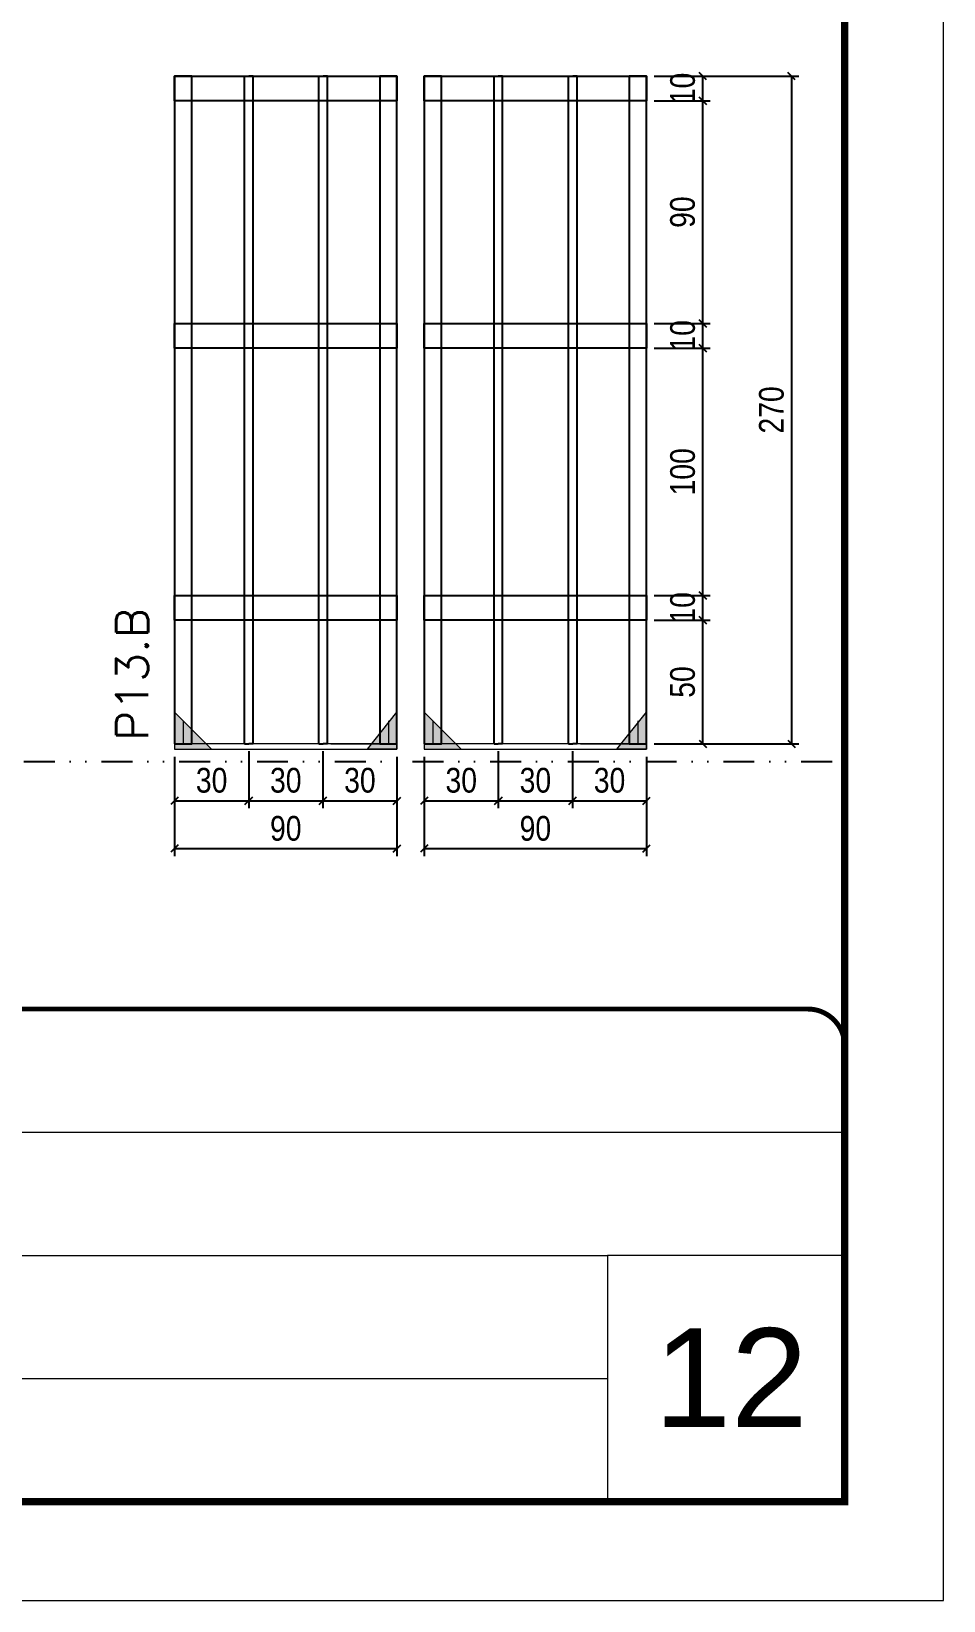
# Model space of a CAD drawing. Extents: x 14400 to 27878, y -21631 to 6985.
# Drawn here: x 20298 to 20667, y 3638 to 4272 of the extents above; entities that cross this region are included whole.
import ezdxf

# ---------------------------------------------------------------- set-up
doc = ezdxf.new("R2010")
doc.units = 0
for name, pattern in [('CONTINUO', [0]), ('DASHED', [0.75, 0.5, -0.25]), ('DIVIDE2', [0.625, 0.25, -0.125, 0, -0.125, 0, -0.125]), ('HIDDEN', [0.375, 0.25, -0.125])]:
    doc.linetypes.add(name, pattern=pattern)
for name, color, linetype, lineweight in [('CARIMBO', 255, 'Continuous', 9), ('Folhas', 255, 'Continuous', 9), ('Madeira', 126, 'Continuous', 18), ('Sarr 2.2x7', 40, 'Continuous', 9), ('SARRAFO DE PRESSAO', 251, 'DASHED', 9), ('Texto Seção', 7, 'Continuous', 15)]:
    doc.layers.add(name, color=color, linetype=linetype, lineweight=lineweight)
for name, color, linetype in [('COTA', 241, 'Continuous'), ('Nível', 160, 'Continuous'), ('SARR_2.2x10', 60, 'Continuous'), ('SARR_3.5x7', 81, 'Continuous'), ('SARR_7x7', 40, 'Continuous')]:
    doc.layers.add(name, color=color, linetype=linetype)
doc.styles.add('ARIAL', font='arial.ttf')
doc.styles.add('COTA TECNICA', font='techl___.ttf', dxfattribs={"height": 10})
doc.styles.add('REGUA-120', font='ROMANS.shx', dxfattribs={"height": 15})
doc.dimstyles.new('PAINEL', dxfattribs={"dimtxt": 10, "dimasz": 3, "dimexe": 3, "dimexo": 3, "dimgap": 3, "dimtad": 1, "dimdec": 1, "dimzin": 12, "dimdsep": 46, "dimtxsty": 'COTA TECNICA', "dimblk1": 'OBLIQUE', "dimblk2": 'OBLIQUE', "dimsah": 1, "dimcen": 0.9, "dimclrd": 4, "dimclre": 4, "dimclrt": 240, "dimadec": 1, "dimazin": 3, "dimtfac": 1, "dimtdec": 1, "dimtmove": 0, "dimatfit": 3, "dimfxl": 1, "dimtolj": 1, "dimtzin": 12, "dimarcsym": 0})

# ---------------------------------------------------------------- blocks, each defined once
blk = doc.blocks.new('9999999999')
at = {"color": 30, "linetype": 'CONTINUO'}
for p, q in [((98564.56, 34379.64), (99583.98, 34379.64)), ((98564.56, 34329.83), (99487.98, 34329.83)), ((99583.98, 34329.83), (99487.98, 34329.83)), ((99487.98, 34329.83), (99487.98, 34230.21)), ((98564.56, 34280.02), (99487.98, 34280.02))]:
    blk.add_line(p, q, dxfattribs=at)
at = {"color": 30, "linetype": 'CONTINUO', "const_width": 2}
blk.add_lwpolyline([(99583.98, 34230.21), (99583.98, 34414.45, 0.414214), (99568.98, 34429.45), (98228.98, 34429.45, 0.414214), (98213.98, 34414.45), (98213.98, 34245.21, 0.414214), (98228.98, 34230.21), (99583.98, 34230.21)], format="xyb", dxfattribs=at)
at = {"layer": 'Folhas'}
blk.add_lwpolyline([(98138.98, 34190.21), (99623.98, 34190.21), (99623.98, 35240.21), (98138.98, 35240.21)], close=True, dxfattribs=at)
at = {"layer": 'Folhas', "color": 30, "const_width": 3}
blk.add_lwpolyline([(98213.98, 34230.21), (99583.98, 34230.21), (99583.98, 35200.21), (98213.98, 35200.21)], close=True, dxfattribs=at)
blk = doc.blocks.new('_Oblique')
at = {"color": 0, "linetype": 'ByBlock', "lineweight": -2}
blk.add_line((-0.5, -0.5), (0.5, 0.5), dxfattribs=at)
blk = doc.blocks.new('*D6239')
at = {"layer": 'COTA', "color": 4, "lineweight": -2, "transparency": 16777216}
for p, q in [((20486.79, 3981.06), (20486.79, 3958.04)), ((20456.79, 3978.86), (20456.79, 3958.04)), ((20456.79, 3961.04), (20486.79, 3961.04))]:
    blk.add_line(p, q, dxfattribs=at)
at = {"layer": 'Defpoints', "color": 0, "transparency": 16777216}
for p in [(20456.79, 3981.86), (20486.79, 3984.06), (20486.79, 3961.04)]:
    blk.add_point(p, dxfattribs=at)
at = {"layer": 'COTA', "color": 4, "lineweight": -2, "transparency": 16777216, "xscale": 3, "yscale": 3, "zscale": 3, "rotation": 180}
blk.add_blockref('_Oblique', (20456.79, 3961.04), dxfattribs=at)
at = {"layer": 'COTA', "color": 4, "lineweight": -2, "transparency": 16777216, "xscale": 3, "yscale": 3, "zscale": 3}
blk.add_blockref('_Oblique', (20486.79, 3961.04), dxfattribs=at)
at = {"layer": 'COTA', "color": 240, "transparency": 16777216, "insert": (20471.79, 3969.26), "char_height": 10, "attachment_point": 5, "style": 'COTA TECNICA'}
blk.add_mtext('\\A1;30', dxfattribs=at)
blk = doc.blocks.new('*D6240')
at = {"layer": 'COTA', "color": 4, "lineweight": -2, "transparency": 16777216}
for p, q in [((20486.79, 3981.06), (20486.79, 3958.04)), ((20516.79, 3981.06), (20516.79, 3958.04)), ((20486.79, 3961.04), (20516.79, 3961.04))]:
    blk.add_line(p, q, dxfattribs=at)
at = {"layer": 'Defpoints', "color": 0, "transparency": 16777216}
for p in [(20486.79, 3984.06), (20516.79, 3984.06), (20516.79, 3961.04)]:
    blk.add_point(p, dxfattribs=at)
at = {"layer": 'COTA', "color": 4, "lineweight": -2, "transparency": 16777216, "xscale": 3, "yscale": 3, "zscale": 3, "rotation": 180}
blk.add_blockref('_Oblique', (20486.79, 3961.04), dxfattribs=at)
at = {"layer": 'COTA', "color": 4, "lineweight": -2, "transparency": 16777216, "xscale": 3, "yscale": 3, "zscale": 3}
blk.add_blockref('_Oblique', (20516.79, 3961.04), dxfattribs=at)
at = {"layer": 'COTA', "color": 240, "transparency": 16777216, "insert": (20501.79, 3969.26), "char_height": 10, "attachment_point": 5, "style": 'COTA TECNICA'}
blk.add_mtext('\\A1;30', dxfattribs=at)
blk = doc.blocks.new('*D6241')
at = {"layer": 'COTA', "color": 4, "lineweight": -2, "transparency": 16777216}
for p, q in [((20516.79, 3981.06), (20516.79, 3958.04)), ((20546.79, 3978.86), (20546.79, 3958.04)), ((20516.79, 3961.04), (20546.79, 3961.04))]:
    blk.add_line(p, q, dxfattribs=at)
at = {"layer": 'Defpoints', "color": 0, "transparency": 16777216}
for p in [(20516.79, 3984.06), (20546.79, 3981.86), (20546.79, 3961.04)]:
    blk.add_point(p, dxfattribs=at)
at = {"layer": 'COTA', "color": 4, "lineweight": -2, "transparency": 16777216, "xscale": 3, "yscale": 3, "zscale": 3, "rotation": 180}
blk.add_blockref('_Oblique', (20516.79, 3961.04), dxfattribs=at)
at = {"layer": 'COTA', "color": 4, "lineweight": -2, "transparency": 16777216, "xscale": 3, "yscale": 3, "zscale": 3}
blk.add_blockref('_Oblique', (20546.79, 3961.04), dxfattribs=at)
at = {"layer": 'COTA', "color": 240, "transparency": 16777216, "insert": (20531.79, 3969.26), "char_height": 10, "attachment_point": 5, "style": 'COTA TECNICA'}
blk.add_mtext('\\A1;30', dxfattribs=at)
blk = doc.blocks.new('*D6242')
at = {"layer": 'COTA', "color": 4, "lineweight": -2, "transparency": 16777216}
for p, q in [((20456.79, 3978.86), (20456.79, 3938.68)), ((20546.79, 3978.86), (20546.79, 3938.68)), ((20456.79, 3941.68), (20546.79, 3941.68))]:
    blk.add_line(p, q, dxfattribs=at)
at = {"layer": 'Defpoints', "color": 0, "transparency": 16777216}
for p in [(20456.79, 3981.86), (20546.79, 3981.86), (20546.79, 3941.68)]:
    blk.add_point(p, dxfattribs=at)
at = {"layer": 'COTA', "color": 4, "lineweight": -2, "transparency": 16777216, "xscale": 3, "yscale": 3, "zscale": 3, "rotation": 180}
blk.add_blockref('_Oblique', (20456.79, 3941.68), dxfattribs=at)
at = {"layer": 'COTA', "color": 4, "lineweight": -2, "transparency": 16777216, "xscale": 3, "yscale": 3, "zscale": 3}
blk.add_blockref('_Oblique', (20546.79, 3941.68), dxfattribs=at)
at = {"layer": 'COTA', "color": 240, "transparency": 16777216, "insert": (20501.79, 3949.81), "char_height": 10, "attachment_point": 5, "style": 'COTA TECNICA'}
blk.add_mtext('\\A1;90', dxfattribs=at)
blk = doc.blocks.new('*D6230')
at = {"layer": 'COTA', "color": 4, "lineweight": -2, "transparency": 16777216}
for p, q in [((20549.79, 4034.06), (20572.49, 4034.06)), ((20569.49, 3984.06), (20569.49, 4034.06)), ((20549.79, 3984.06), (20572.49, 3984.06))]:
    blk.add_line(p, q, dxfattribs=at)
at = {"layer": 'Defpoints', "color": 0, "transparency": 16777216}
for p in [(20546.79, 4034.06), (20569.49, 4034.06), (20546.79, 3984.06)]:
    blk.add_point(p, dxfattribs=at)
at = {"layer": 'COTA', "color": 4, "lineweight": -2, "transparency": 16777216, "xscale": 3, "yscale": 3, "zscale": 3}
for p, rotation in [((20569.49, 4034.06), 90), ((20569.49, 3984.06), 270)]:
    blk.add_blockref('_Oblique', p, dxfattribs=dict(at, rotation=rotation))
at = {"layer": 'COTA', "color": 240, "transparency": 16777216, "insert": (20561.38, 4009.06), "char_height": 10, "attachment_point": 5, "rotation": 90, "style": 'COTA TECNICA'}
blk.add_mtext('\\A1;50', dxfattribs=at)
blk = doc.blocks.new('*D6231')
at = {"layer": 'COTA', "color": 4, "lineweight": -2, "transparency": 16777216}
for p, q in [((20549.79, 4044.06), (20572.49, 4044.06)), ((20569.49, 4034.06), (20569.49, 4044.06)), ((20549.79, 4034.06), (20572.49, 4034.06))]:
    blk.add_line(p, q, dxfattribs=at)
at = {"layer": 'Defpoints', "color": 0, "transparency": 16777216}
for p in [(20546.79, 4044.06), (20569.49, 4044.06), (20546.79, 4034.06)]:
    blk.add_point(p, dxfattribs=at)
at = {"layer": 'COTA', "color": 4, "lineweight": -2, "transparency": 16777216, "xscale": 3, "yscale": 3, "zscale": 3}
for p, rotation in [((20569.49, 4044.06), 90), ((20569.49, 4034.06), 270)]:
    blk.add_blockref('_Oblique', p, dxfattribs=dict(at, rotation=rotation))
at = {"layer": 'COTA', "color": 240, "transparency": 16777216, "insert": (20561.39, 4039.06), "char_height": 10, "attachment_point": 5, "rotation": 90, "style": 'COTA TECNICA'}
blk.add_mtext('\\A1;10', dxfattribs=at)
blk = doc.blocks.new('*D6232')
at = {"layer": 'COTA', "color": 4, "lineweight": -2, "transparency": 16777216}
for p, q in [((20549.79, 4144.06), (20572.49, 4144.06)), ((20569.49, 4044.06), (20569.49, 4144.06)), ((20549.79, 4044.06), (20572.49, 4044.06))]:
    blk.add_line(p, q, dxfattribs=at)
at = {"layer": 'Defpoints', "color": 0, "transparency": 16777216}
for p in [(20546.79, 4144.06), (20569.49, 4144.06), (20546.79, 4044.06)]:
    blk.add_point(p, dxfattribs=at)
at = {"layer": 'COTA', "color": 4, "lineweight": -2, "transparency": 16777216, "xscale": 3, "yscale": 3, "zscale": 3}
for p, rotation in [((20569.49, 4144.06), 90), ((20569.49, 4044.06), 270)]:
    blk.add_blockref('_Oblique', p, dxfattribs=dict(at, rotation=rotation))
at = {"layer": 'COTA', "color": 240, "transparency": 16777216, "insert": (20561.39, 4094.06), "char_height": 10, "attachment_point": 5, "rotation": 90, "style": 'COTA TECNICA'}
blk.add_mtext('\\A1;100', dxfattribs=at)
blk = doc.blocks.new('*D6233')
at = {"layer": 'COTA', "color": 4, "lineweight": -2, "transparency": 16777216}
for p, q in [((20549.79, 4154.06), (20572.49, 4154.06)), ((20569.49, 4144.06), (20569.49, 4154.06)), ((20549.79, 4144.06), (20572.49, 4144.06))]:
    blk.add_line(p, q, dxfattribs=at)
at = {"layer": 'Defpoints', "color": 0, "transparency": 16777216}
for p in [(20546.79, 4154.06), (20569.49, 4154.06), (20546.79, 4144.06)]:
    blk.add_point(p, dxfattribs=at)
at = {"layer": 'COTA', "color": 4, "lineweight": -2, "transparency": 16777216, "xscale": 3, "yscale": 3, "zscale": 3}
for p, rotation in [((20569.49, 4154.06), 90), ((20569.49, 4144.06), 270)]:
    blk.add_blockref('_Oblique', p, dxfattribs=dict(at, rotation=rotation))
at = {"layer": 'COTA', "color": 240, "transparency": 16777216, "insert": (20561.39, 4149.06), "char_height": 10, "attachment_point": 5, "rotation": 90, "style": 'COTA TECNICA'}
blk.add_mtext('\\A1;10', dxfattribs=at)
blk = doc.blocks.new('*D6234')
at = {"layer": 'COTA', "color": 4, "lineweight": -2, "transparency": 16777216}
for p, q in [((20385.79, 3981.06), (20385.79, 3958.04)), ((20355.79, 3978.86), (20355.79, 3958.04)), ((20355.79, 3961.04), (20385.79, 3961.04))]:
    blk.add_line(p, q, dxfattribs=at)
at = {"layer": 'Defpoints', "color": 0, "transparency": 16777216}
for p in [(20355.79, 3981.86), (20385.79, 3984.06), (20385.79, 3961.04)]:
    blk.add_point(p, dxfattribs=at)
at = {"layer": 'COTA', "color": 4, "lineweight": -2, "transparency": 16777216, "xscale": 3, "yscale": 3, "zscale": 3, "rotation": 180}
blk.add_blockref('_Oblique', (20355.79, 3961.04), dxfattribs=at)
at = {"layer": 'COTA', "color": 4, "lineweight": -2, "transparency": 16777216, "xscale": 3, "yscale": 3, "zscale": 3}
blk.add_blockref('_Oblique', (20385.79, 3961.04), dxfattribs=at)
at = {"layer": 'COTA', "color": 240, "transparency": 16777216, "insert": (20370.79, 3969.26), "char_height": 10, "attachment_point": 5, "style": 'COTA TECNICA'}
blk.add_mtext('\\A1;30', dxfattribs=at)
blk = doc.blocks.new('*D6235')
at = {"layer": 'COTA', "color": 4, "lineweight": -2, "transparency": 16777216}
for p, q in [((20385.79, 3981.06), (20385.79, 3958.04)), ((20415.79, 3981.06), (20415.79, 3958.04)), ((20385.79, 3961.04), (20415.79, 3961.04))]:
    blk.add_line(p, q, dxfattribs=at)
at = {"layer": 'Defpoints', "color": 0, "transparency": 16777216}
for p in [(20385.79, 3984.06), (20415.79, 3984.06), (20415.79, 3961.04)]:
    blk.add_point(p, dxfattribs=at)
at = {"layer": 'COTA', "color": 4, "lineweight": -2, "transparency": 16777216, "xscale": 3, "yscale": 3, "zscale": 3, "rotation": 180}
blk.add_blockref('_Oblique', (20385.79, 3961.04), dxfattribs=at)
at = {"layer": 'COTA', "color": 4, "lineweight": -2, "transparency": 16777216, "xscale": 3, "yscale": 3, "zscale": 3}
blk.add_blockref('_Oblique', (20415.79, 3961.04), dxfattribs=at)
at = {"layer": 'COTA', "color": 240, "transparency": 16777216, "insert": (20400.79, 3969.26), "char_height": 10, "attachment_point": 5, "style": 'COTA TECNICA'}
blk.add_mtext('\\A1;30', dxfattribs=at)
blk = doc.blocks.new('*D6236')
at = {"layer": 'COTA', "color": 4, "lineweight": -2, "transparency": 16777216}
for p, q in [((20415.79, 3981.06), (20415.79, 3958.04)), ((20445.79, 3978.86), (20445.79, 3958.04)), ((20415.79, 3961.04), (20445.79, 3961.04))]:
    blk.add_line(p, q, dxfattribs=at)
at = {"layer": 'Defpoints', "color": 0, "transparency": 16777216}
for p in [(20415.79, 3984.06), (20445.79, 3981.86), (20445.79, 3961.04)]:
    blk.add_point(p, dxfattribs=at)
at = {"layer": 'COTA', "color": 4, "lineweight": -2, "transparency": 16777216, "xscale": 3, "yscale": 3, "zscale": 3, "rotation": 180}
blk.add_blockref('_Oblique', (20415.79, 3961.04), dxfattribs=at)
at = {"layer": 'COTA', "color": 4, "lineweight": -2, "transparency": 16777216, "xscale": 3, "yscale": 3, "zscale": 3}
blk.add_blockref('_Oblique', (20445.79, 3961.04), dxfattribs=at)
at = {"layer": 'COTA', "color": 240, "transparency": 16777216, "insert": (20430.79, 3969.26), "char_height": 10, "attachment_point": 5, "style": 'COTA TECNICA'}
blk.add_mtext('\\A1;30', dxfattribs=at)
blk = doc.blocks.new('*D6237')
at = {"layer": 'COTA', "color": 4, "lineweight": -2, "transparency": 16777216}
for p, q in [((20355.79, 3978.86), (20355.79, 3938.68)), ((20445.79, 3978.86), (20445.79, 3938.68)), ((20355.79, 3941.68), (20445.79, 3941.68))]:
    blk.add_line(p, q, dxfattribs=at)
at = {"layer": 'Defpoints', "color": 0, "transparency": 16777216}
for p in [(20355.79, 3981.86), (20445.79, 3981.86), (20445.79, 3941.68)]:
    blk.add_point(p, dxfattribs=at)
at = {"layer": 'COTA', "color": 4, "lineweight": -2, "transparency": 16777216, "xscale": 3, "yscale": 3, "zscale": 3, "rotation": 180}
blk.add_blockref('_Oblique', (20355.79, 3941.68), dxfattribs=at)
at = {"layer": 'COTA', "color": 4, "lineweight": -2, "transparency": 16777216, "xscale": 3, "yscale": 3, "zscale": 3}
blk.add_blockref('_Oblique', (20445.79, 3941.68), dxfattribs=at)
at = {"layer": 'COTA', "color": 240, "transparency": 16777216, "insert": (20400.79, 3949.81), "char_height": 10, "attachment_point": 5, "style": 'COTA TECNICA'}
blk.add_mtext('\\A1;90', dxfattribs=at)
blk = doc.blocks.new('*D6238')
at = {"layer": 'COTA', "color": 4, "lineweight": -2, "transparency": 16777216}
for p, q in [((20549.79, 4254.09), (20572.49, 4254.09)), ((20569.49, 4244.09), (20569.49, 4254.09)), ((20549.79, 4244.09), (20572.49, 4244.09))]:
    blk.add_line(p, q, dxfattribs=at)
at = {"layer": 'Defpoints', "color": 0, "transparency": 16777216}
for p in [(20546.79, 4254.09), (20569.49, 4254.09), (20546.79, 4244.09)]:
    blk.add_point(p, dxfattribs=at)
at = {"layer": 'COTA', "color": 4, "lineweight": -2, "transparency": 16777216, "xscale": 3, "yscale": 3, "zscale": 3}
for p, rotation in [((20569.49, 4254.09), 90), ((20569.49, 4244.09), 270)]:
    blk.add_blockref('_Oblique', p, dxfattribs=dict(at, rotation=rotation))
at = {"layer": 'COTA', "color": 240, "transparency": 16777216, "insert": (20561.39, 4249.09), "char_height": 10, "attachment_point": 5, "rotation": 90, "style": 'COTA TECNICA'}
blk.add_mtext('\\A1;10', dxfattribs=at)
blk = doc.blocks.new('*D6243')
at = {"layer": 'COTA', "color": 4, "lineweight": -2, "transparency": 16777216}
for p, q in [((20549.79, 4254.09), (20608.43, 4254.09)), ((20605.43, 4254.09), (20605.43, 3984.06)), ((20549.79, 3984.06), (20608.43, 3984.06))]:
    blk.add_line(p, q, dxfattribs=at)
at = {"layer": 'Defpoints', "color": 0, "transparency": 16777216}
for p in [(20546.79, 4254.09), (20546.79, 3984.06), (20605.43, 3984.06)]:
    blk.add_point(p, dxfattribs=at)
at = {"layer": 'COTA', "color": 4, "lineweight": -2, "transparency": 16777216, "xscale": 3, "yscale": 3, "zscale": 3}
for p, rotation in [((20605.43, 4254.09), 90), ((20605.43, 3984.06), 270)]:
    blk.add_blockref('_Oblique', p, dxfattribs=dict(at, rotation=rotation))
at = {"layer": 'COTA', "color": 240, "transparency": 16777216, "insert": (20597.33, 4119.08), "char_height": 10, "attachment_point": 5, "rotation": 90, "style": 'COTA TECNICA'}
blk.add_mtext('\\A1;270', dxfattribs=at)
blk = doc.blocks.new('*D6244')
at = {"layer": 'COTA', "color": 4, "lineweight": -2, "transparency": 16777216}
for p, q in [((20549.79, 4244.09), (20572.49, 4244.09)), ((20569.49, 4154.06), (20569.49, 4244.09)), ((20549.79, 4154.06), (20572.49, 4154.06))]:
    blk.add_line(p, q, dxfattribs=at)
at = {"layer": 'Defpoints', "color": 0, "transparency": 16777216}
for p in [(20546.79, 4244.09), (20569.49, 4244.09), (20546.79, 4154.06)]:
    blk.add_point(p, dxfattribs=at)
at = {"layer": 'COTA', "color": 4, "lineweight": -2, "transparency": 16777216, "xscale": 3, "yscale": 3, "zscale": 3}
for p, rotation in [((20569.49, 4244.09), 90), ((20569.49, 4154.06), 270)]:
    blk.add_blockref('_Oblique', p, dxfattribs=dict(at, rotation=rotation))
at = {"layer": 'COTA', "color": 240, "transparency": 16777216, "insert": (20561.36, 4199.08), "char_height": 10, "attachment_point": 5, "rotation": 90, "style": 'COTA TECNICA'}
blk.add_mtext('\\A1;90', dxfattribs=at)

msp = doc.modelspace()

# ---------------------------------------------------------------- hatches: boundary and pattern name
at = {"layer": 'Madeira'}
h = msp.add_hatch(color=252, dxfattribs=at)
h.dxf.hatch_style = 2
h.paths.add_polyline_path([(20355.79, 3996.86), (20355.79, 3981.86), (20370.79, 3981.86)])
h = msp.add_hatch(color=252, dxfattribs=at)
h.dxf.hatch_style = 2
h.paths.add_polyline_path([(20445.79, 3996.86), (20445.79, 3981.86), (20433.79, 3981.86)])
h = msp.add_hatch(color=252, dxfattribs=at)
h.dxf.hatch_style = 2
h.paths.add_polyline_path([(20456.79, 3996.86), (20456.79, 3981.86), (20471.79, 3981.86)])
h = msp.add_hatch(color=252, dxfattribs=at)
h.dxf.hatch_style = 2
h.paths.add_polyline_path([(20546.79, 3996.86), (20546.79, 3981.86), (20534.79, 3981.86)])

# ---------------------------------------------------------------- linework, layer by layer
at = {"layer": 'Madeira', "color": 250, "linetype": 'HIDDEN'}
for p, q in [((20359.29, 3993.36), (20359.29, 3984.06)), ((20442.29, 3993.36), (20442.29, 3984.06)), ((20460.29, 3993.36), (20460.29, 3984.06)), ((20543.29, 3993.36), (20543.29, 3984.06)), ((20365.62, 3984.06), (20355.79, 3984.06)), ((20365.62, 3984.06), (20355.79, 3984.06)), ((20435.96, 3984.06), (20445.79, 3984.06)), ((20435.96, 3984.06), (20445.79, 3984.06)), ((20466.62, 3984.06), (20456.79, 3984.06)), ((20466.62, 3984.06), (20456.79, 3984.06)), ((20536.96, 3984.06), (20546.79, 3984.06)), ((20536.96, 3984.06), (20546.79, 3984.06))]:
    msp.add_line(p, q, dxfattribs=at)
at = {"layer": 'Madeira', "color": 1, "linetype": 'HIDDEN'}
for p, q in [((20359.29, 3993.36), (20359.29, 3984.06)), ((20442.29, 3993.36), (20442.29, 3984.06)), ((20460.29, 3993.36), (20460.29, 3984.06)), ((20543.29, 3993.36), (20543.29, 3984.06)), ((20362.79, 3989.86), (20362.79, 3984.06)), ((20463.79, 3989.86), (20463.79, 3984.06)), ((20371.59, 3984.06), (20355.79, 3984.06)), ((20418.99, 3984.06), (20445.79, 3984.06)), ((20472.59, 3984.06), (20456.79, 3984.06)), ((20519.99, 3984.06), (20546.79, 3984.06))]:
    msp.add_line(p, q, dxfattribs=at)
at = {"layer": 'Madeira', "color": 250}
for p, q in [((20355.79, 3984.06), (20355.79, 3981.86)), ((20355.79, 3984.06), (20355.79, 3981.86)), ((20355.79, 3984.06), (20355.79, 3981.86)), ((20456.79, 3984.06), (20456.79, 3981.86)), ((20456.79, 3984.06), (20456.79, 3981.86)), ((20456.79, 3984.06), (20456.79, 3981.86))]:
    msp.add_line(p, q, dxfattribs=at)
at = {"layer": 'Madeira', "color": 0}
for points in [[(20355.79, 3996.86), (20355.79, 3981.86), (20370.79, 3981.86), (20355.79, 3996.86)], [(20445.79, 3996.86), (20445.79, 3981.86), (20433.79, 3981.86), (20445.79, 3996.86)], [(20456.79, 3996.86), (20456.79, 3981.86), (20471.79, 3981.86), (20456.79, 3996.86)], [(20546.79, 3996.86), (20546.79, 3981.86), (20534.79, 3981.86), (20546.79, 3996.86)]]:
    msp.add_lwpolyline(points, dxfattribs=at)
at = {"layer": 'Nível', "color": 4, "linetype": 'DIVIDE2', "ltscale": 50}
msp.add_line((19256.97, 3976.86), (20626.97, 3976.86), dxfattribs=at)
at = {"layer": 'Sarr 2.2x7'}
for p, q in [((20355.79, 3984.06), (20355.79, 3981.86)), ((20445.79, 3981.86), (20445.79, 3984.06)), ((20456.79, 3984.06), (20456.79, 3981.86)), ((20546.79, 3981.86), (20546.79, 3984.06))]:
    msp.add_line(p, q, dxfattribs=at)
for points in [[(20445.79, 3984.06), (20355.79, 3984.06), (20355.79, 3981.86), (20445.79, 3981.86)], [(20546.79, 3984.06), (20456.79, 3984.06), (20456.79, 3981.86), (20546.79, 3981.86)]]:
    msp.add_lwpolyline(points, close=True, dxfattribs=at)
at = {"layer": 'SARR_2.2x10'}
for points in [[(20355.79, 4254.09), (20445.79, 4254.09), (20445.79, 4244.09), (20355.79, 4244.09)], [(20456.79, 4254.09), (20546.79, 4254.09), (20546.79, 4244.09), (20456.79, 4244.09)], [(20355.79, 4154.06), (20445.79, 4154.06), (20445.79, 4144.06), (20355.79, 4144.06)], [(20456.79, 4154.06), (20546.79, 4154.06), (20546.79, 4144.06), (20456.79, 4144.06)], [(20355.79, 4044.06), (20445.79, 4044.06), (20445.79, 4034.06), (20355.79, 4034.06)], [(20456.79, 4044.06), (20546.79, 4044.06), (20546.79, 4034.06), (20456.79, 4034.06)]]:
    msp.add_lwpolyline(points, close=True, dxfattribs=at)
at = {"layer": 'SARR_3.5x7'}
for p, q in [((20384.04, 3984.06), (20384.04, 4254.09)), ((20384.04, 4254.09), (20385.79, 4254.09)), ((20387.54, 4254.09), (20385.79, 4254.09)), ((20387.54, 3984.06), (20387.54, 4254.09)), ((20414.17, 3984.06), (20414.17, 4254.09)), ((20414.17, 4254.09), (20415.92, 4254.09)), ((20417.67, 4254.09), (20415.92, 4254.09)), ((20417.67, 3984.06), (20417.67, 4254.09)), ((20485.04, 3984.06), (20485.04, 4254.09)), ((20485.04, 4254.09), (20486.79, 4254.09)), ((20488.54, 4254.09), (20486.79, 4254.09)), ((20488.54, 3984.06), (20488.54, 4254.09)), ((20515.17, 3984.06), (20515.17, 4254.09)), ((20515.17, 4254.09), (20516.92, 4254.09)), ((20518.67, 4254.09), (20516.92, 4254.09)), ((20518.67, 3984.06), (20518.67, 4254.09)), ((20384.04, 3984.06), (20385.79, 3984.06)), ((20387.54, 3984.06), (20385.79, 3984.06)), ((20414.17, 3984.06), (20415.92, 3984.06)), ((20417.67, 3984.06), (20415.92, 3984.06)), ((20485.04, 3984.06), (20486.79, 3984.06)), ((20488.54, 3984.06), (20486.79, 3984.06)), ((20515.17, 3984.06), (20516.92, 3984.06)), ((20518.67, 3984.06), (20516.92, 3984.06))]:
    msp.add_line(p, q, dxfattribs=at)
at = {"layer": 'SARR_7x7'}
for points in [[(20355.79, 3984.06), (20362.79, 3984.06), (20362.79, 4254.09), (20355.79, 4254.09)], [(20438.79, 3984.06), (20445.79, 3984.06), (20445.79, 4254.09), (20438.79, 4254.09)], [(20456.79, 3984.06), (20463.79, 3984.06), (20463.79, 4254.09), (20456.79, 4254.09)], [(20539.79, 3984.06), (20546.79, 3984.06), (20546.79, 4254.09), (20539.79, 4254.09)]]:
    msp.add_lwpolyline(points, close=True, dxfattribs=at)

# ---------------------------------------------------------------- block references
at = {"layer": 'SARRAFO DE PRESSAO', "color": 6, "linetype": 'ByBlock'}
msp.add_blockref('9999999999', (-78957.01, -30552.63), dxfattribs=at)

# ---------------------------------------------------------------- texts
at = {"layer": 'CARIMBO', "style": 'ARIAL'}
msp.add_text('12', height=40, dxfattribs=at).set_placement((20549.83, 3707.72))
at = {"layer": 'Texto Seção', "style": 'REGUA-120', "width": 1.05}
msp.add_text('P13.B', height=13, rotation=90, dxfattribs=at).set_placement((20345.11, 3985.16))

# ---------------------------------------------------------------- dimensions: what is measured, and where the dimension line sits
at = {"layer": 'COTA'}
for base, p1, p2, picture, middle in [((20569.49, 4254.09), (20546.79, 4244.09), (20546.79, 4254.09), '*D6238', (20569.49, 4249.09)), ((20569.49, 4154.06), (20546.79, 4144.06), (20546.79, 4154.06), '*D6233', (20569.49, 4149.06)), ((20569.49, 4044.06), (20546.79, 4034.06), (20546.79, 4044.06), '*D6231', (20569.49, 4039.06))]:
    dim = msp.add_linear_dim(base=base, p1=p1, p2=p2, angle=90, dimstyle='PAINEL', override={"dimtmove": 1}, dxfattribs=at)
    dim.commit()
    dim.dimension.update_dxf_attribs({"geometry": picture, "text_midpoint": middle, "dimtype": 160})
for base, p1, p2, picture, middle in [((20605.43, 3984.06), (20546.79, 4254.09), (20546.79, 3984.06), '*D6243', (20597.33, 4119.08)), ((20569.49, 4244.09), (20546.79, 4154.06), (20546.79, 4244.09), '*D6244', (20561.36, 4199.08))]:
    dim = msp.add_linear_dim(base=base, p1=p1, p2=p2, angle=90, dimstyle='PAINEL', dxfattribs=at)
    dim.commit()
    dim.dimension.update_dxf_attribs({"geometry": picture, "text_midpoint": middle})
for base, p1, p2, picture, middle in [((20569.49, 4144.06), (20546.79, 4044.06), (20546.79, 4144.06), '*D6232', (20561.39, 4094.06)), ((20569.49, 4034.06), (20546.79, 3984.06), (20546.79, 4034.06), '*D6230', (20561.38, 4009.06))]:
    dim = msp.add_linear_dim(base=base, p1=p1, p2=p2, angle=90, dimstyle='PAINEL', override={"dimtmove": 1}, dxfattribs=at)
    dim.commit()
    dim.dimension.update_dxf_attribs({"geometry": picture, "text_midpoint": middle})
for base, p1, p2, picture, middle in [((20385.79, 3961.04), (20355.79, 3981.86), (20385.79, 3984.06), '*D6234', (20370.79, 3969.26)), ((20445.79, 3941.68), (20355.79, 3981.86), (20445.79, 3981.86), '*D6237', (20400.79, 3949.81)), ((20415.79, 3961.04), (20385.79, 3984.06), (20415.79, 3984.06), '*D6235', (20400.79, 3969.26)), ((20445.79, 3961.04), (20415.79, 3984.06), (20445.79, 3981.86), '*D6236', (20430.79, 3969.26)), ((20486.79, 3961.04), (20456.79, 3981.86), (20486.79, 3984.06), '*D6239', (20471.79, 3969.26)), ((20546.79, 3941.68), (20456.79, 3981.86), (20546.79, 3981.86), '*D6242', (20501.79, 3949.81)), ((20516.79, 3961.04), (20486.79, 3984.06), (20516.79, 3984.06), '*D6240', (20501.79, 3969.26)), ((20546.79, 3961.04), (20516.79, 3984.06), (20546.79, 3981.86), '*D6241', (20531.79, 3969.26))]:
    dim = msp.add_linear_dim(base=base, p1=p1, p2=p2, dimstyle='PAINEL', override={"dimtmove": 1}, dxfattribs=at)
    dim.commit()
    dim.dimension.update_dxf_attribs({"geometry": picture, "text_midpoint": middle})

doc.saveas('drawing.dxf')
